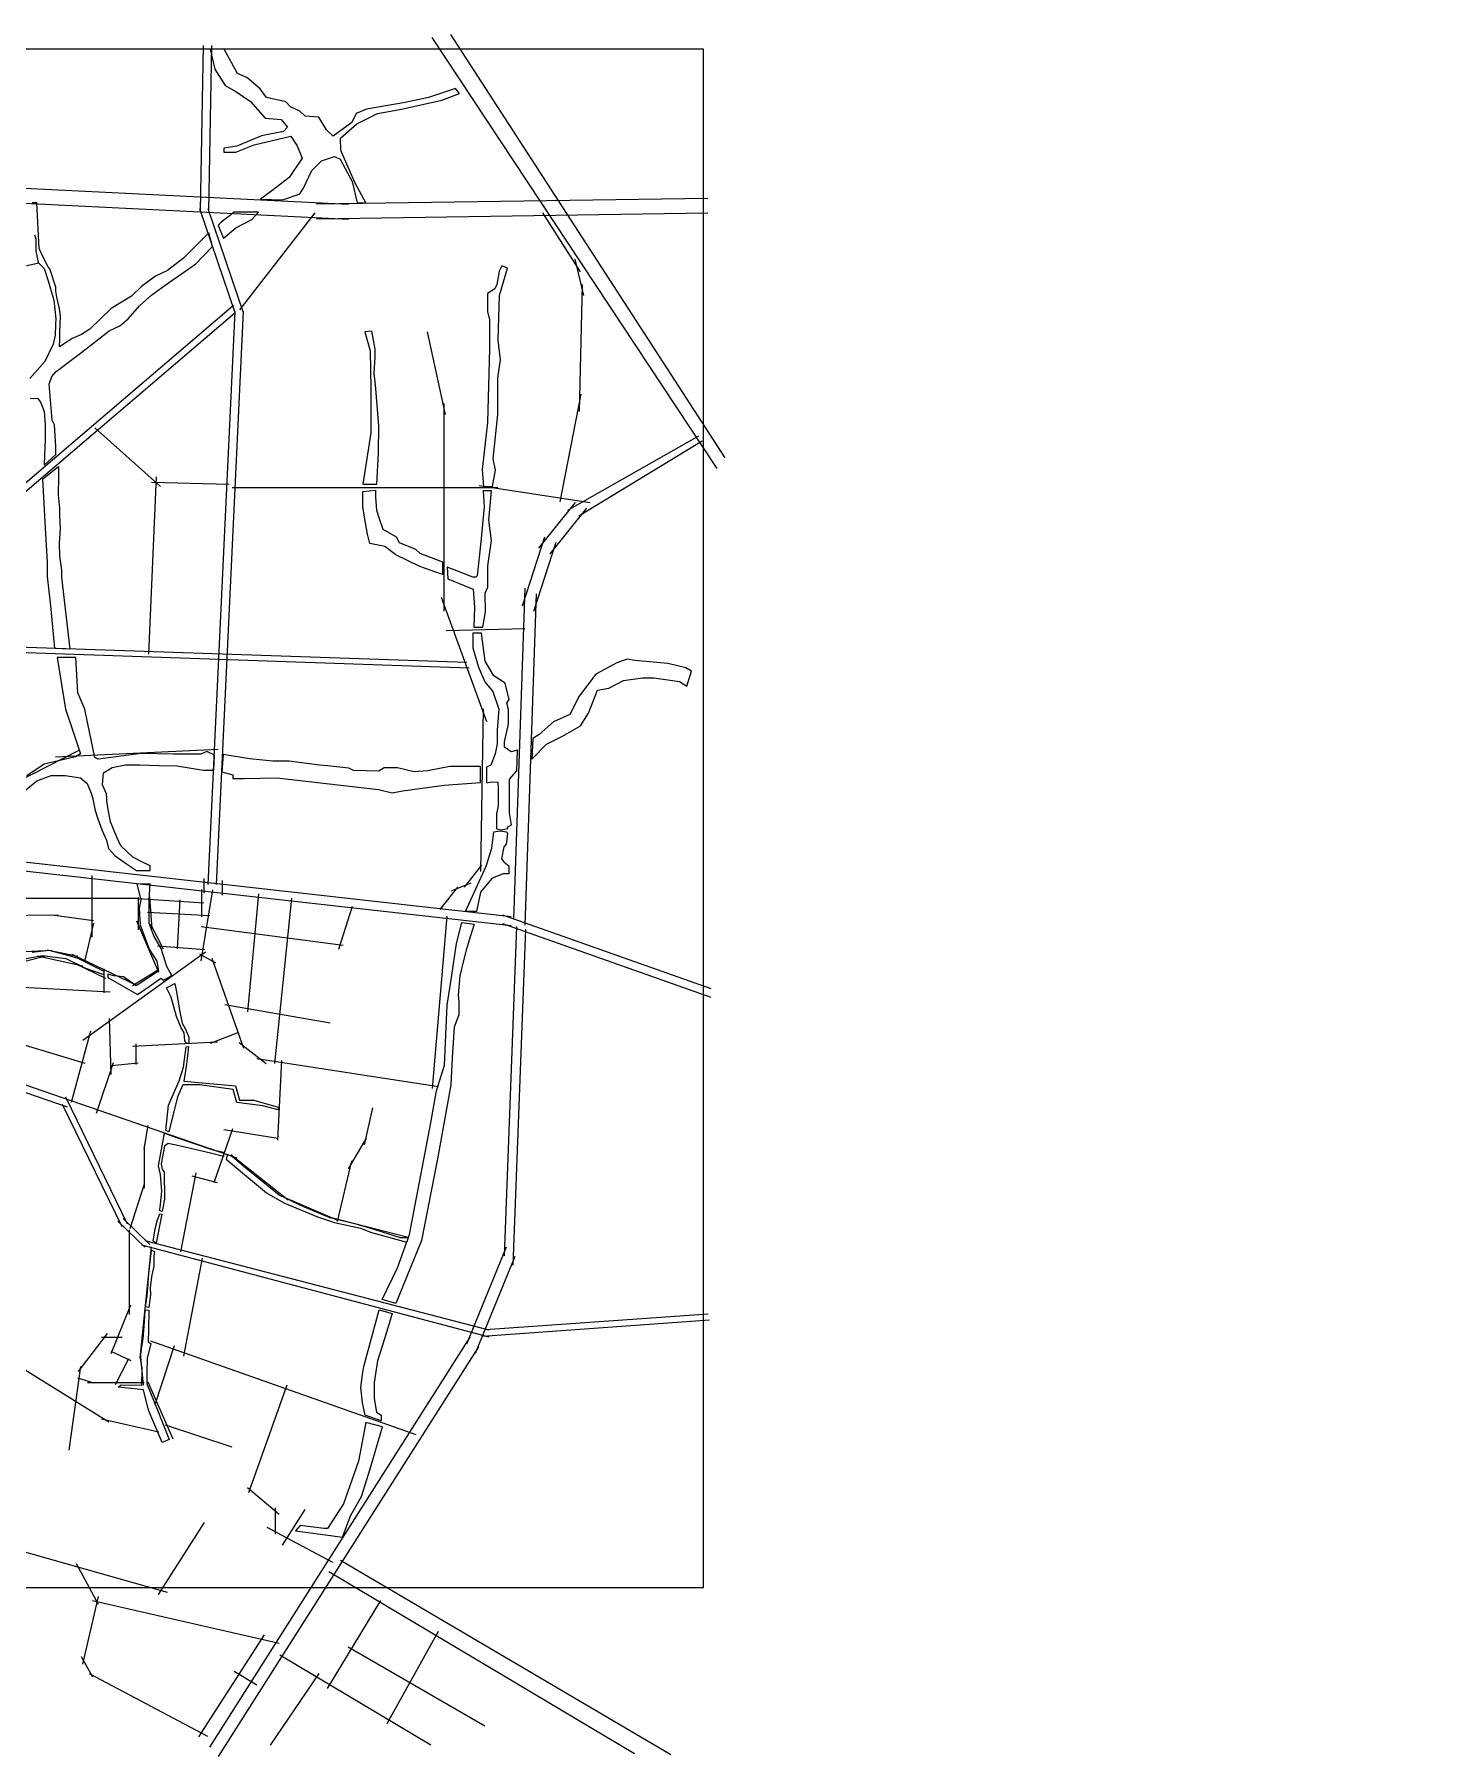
# Model space of a CAD drawing. Header units: metres. Extents: x -9189 to 477, y -25 to 5087.
# Drawn here: x -3674 to 477, y -25 to 5087 of the extents above; entities that cross this region are included whole.
import ezdxf

# ---------------------------------------------------------------- set-up
doc = ezdxf.new("R2010")
doc.units = ezdxf.units.M
doc.header["$MEASUREMENT"] = 0
for name, color, linetype in [('图框', 6, 'Continuous'), ('水网', 141, 'Continuous'), ('路网', 2, 'Continuous')]:
    doc.layers.add(name, color=color, linetype=linetype)

msp = doc.modelspace()

# ---------------------------------------------------------------- linework, layer by layer
at = {"layer": '图框'}
msp.add_lwpolyline([(-9167.2, 5043.1), (-9167.2, 476.6), (-1687.1, 476.6), (-1687.1, 5043.1), (-9167.2, 5043.1)], dxfattribs=at)
at = {"layer": '水网'}
for points in [[(-3002.4, 4597.7), (-2937.6, 4596.2), (-2916.8, 4602.7), (-2885.8, 4613.9), (-2874.8, 4630.7), (-2849.8, 4682.8), (-2821.4, 4711.7), (-2782.3, 4724), (-2765.6, 4716.4), (-2730.2, 4650.6), (-2715.3, 4586.9), (-2689.5, 4586.9), (-2721.1, 4644.8), (-2760.1, 4733.1), (-2764.4, 4742.8), (-2765, 4778.8), (-2716.2, 4821.7), (-2654.7, 4851.9), (-2583.6, 4864.8), (-2464.6, 4891.8), (-2411.7, 4910.9), (-2423.8, 4926.1), (-2503.7, 4899.7), (-2573.4, 4884.3), (-2687.8, 4864.8), (-2718.8, 4851.8), (-2731.5, 4825.5), (-2786.9, 4784.3), (-2806.8, 4803.1), (-2829.5, 4841), (-2869.9, 4843.7), (-2885.8, 4858.4), (-2913.3, 4871.4), (-2927.3, 4886.9), (-2984.5, 4899.2), (-3003.1, 4924.7), (-3043.3, 4958.4), (-3070.7, 4970.5), (-3110.4, 5043.1), (-3152, 5043.1), (-3138, 4983.4), (-3107.7, 4934.7), (-3075.9, 4917.1), (-3032, 4887.3), (-2988.7, 4838.1), (-2941.3, 4834.3), (-2922.3, 4811.4), (-2934.5, 4798.5), (-2999.8, 4785.6), (-3073.1, 4754.9), (-3111.4, 4748.8), (-3111.6, 4737.4), (-3075.8, 4737.4), (-3021.6, 4759), (-2912.9, 4784.5), (-2894.1, 4755.6), (-2878.4, 4719.4), (-2917.1, 4662.1), (-2968.8, 4622.6), (-3002.4, 4597.7)], [(-3686.3, 4007.4), (-3663.1, 4006.3), (-3654.6, 3992.9), (-3644.3, 3967.2), (-3642, 3928.3), (-3642, 3885.2), (-3643.7, 3836.9), (-3644.7, 3808.6), (-3609.7, 3839.8), (-3609.7, 3863.6), (-3613.6, 3927.8), (-3621.4, 3941.3), (-3630.1, 4048.8), (-3622.2, 4071.7), (-3609, 4086.4), (-3532.8, 4143.6), (-3451.8, 4206.9), (-3420, 4221.3), (-3395.7, 4243), (-3361.6, 4281.2), (-3325, 4313.5), (-3278.7, 4347.4), (-3223.8, 4384.5), (-3194.6, 4406.2), (-3172.7, 4428.9), (-3145.3, 4457.2), (-3155.5, 4497.8), (-3231, 4422.1), (-3278.2, 4385.7), (-3314.1, 4369.1), (-3355.7, 4338.2), (-3385.7, 4309.5), (-3445.9, 4273.5), (-3509, 4212.3), (-3534.3, 4196.3), (-3561.1, 4184.5), (-3579.6, 4172.1), (-3598.7, 4159.2), (-3598.4, 4181.3), (-3598.1, 4204), (-3595.9, 4250.5), (-3599.6, 4272.2), (-3606.7, 4306.9), (-3610.4, 4324.9), (-3610.4, 4336.8), (-3627.7, 4391.3), (-3633.9, 4397.7), (-3652.3, 4436.2), (-3659.3, 4450.9), (-3666.2, 4587.2), (-3680.5, 4587.2)], [(-3125.4, 4523.5), (-3127.7, 4519.3), (-3112.4, 4482.3), (-3075.4, 4512.7), (-3027.9, 4537.7), (-3008.3, 4558.7), (-3080.4, 4558.7), (-3095, 4547.7), (-3119.4, 4529.3), (-3125.4, 4523.5)], [(-3673.6, 4491.5), (-3669.1, 4479.7), (-3669.2, 4444.2), (-3662.5, 4410), (-3644.9, 4391.6), (-3632.5, 4355.6), (-3615.7, 4298.3), (-3609.7, 4242.1), (-3611.1, 4226.2), (-3611.7, 4193.6), (-3617.9, 4167.6), (-3642.7, 4115.4), (-3686.9, 4065)], [(-2307, 4331.3), (-2328.2, 4318.1), (-2328.2, 4264.7), (-2322.5, 4239.5), (-2322.5, 4153), (-2328.8, 3935.2), (-2344.7, 3795.7), (-2340.8, 3745.3), (-2313.7, 3745.3), (-2305.3, 3793.8), (-2311.9, 3827.1), (-2297.9, 3958.9), (-2297.9, 4067.7), (-2289.8, 4121.3), (-2297.4, 4179.3), (-2293.4, 4311.5), (-2269.1, 4392.5), (-2269.1, 4392.5), (-2285.6, 4399.5), (-2294.2, 4384.1), (-2300.9, 4344.5), (-2307, 4331.3)], [(-2693.1, 4203.7), (-2677, 4147.5), (-2675.2, 4036.5), (-2675.2, 3904.3), (-2698.4, 3751.5), (-2657.4, 3751.5), (-2652.3, 3844.5), (-2651.5, 3925), (-2660.6, 4047), (-2665.3, 4080.3), (-2662.4, 4129.5), (-2662.4, 4152.1), (-2671.9, 4205.8), (-2693.1, 4203.7)], [(-3649, 3767.2), (-3602.5, 3803.8), (-3602.5, 3775.8), (-3603.3, 3719.8), (-3603.3, 3719.8), (-3599.2, 3680.8), (-3599.2, 3658.5), (-3596.8, 3619.8), (-3600, 3576.8), (-3599.3, 3537.9), (-3593.7, 3496.4), (-3593.5, 3475.4), (-3568.4, 3261.6), (-3612.7, 3263.7), (-3625.1, 3391), (-3634.8, 3477.5), (-3634.8, 3520.6), (-3640.9, 3621.6), (-3649, 3767.2)], [(-2462, 3521.4), (-2462.3, 3483.4), (-2529.8, 3507.5), (-2600.7, 3542.5), (-2633.8, 3566.4), (-2677.8, 3575.9), (-2685.2, 3603.3), (-2693.6, 3653.6), (-2698.2, 3685.1), (-2698.2, 3730.4), (-2660.8, 3733.5), (-2660.8, 3713.3), (-2658.6, 3674.8), (-2650, 3649.7), (-2639.1, 3617.9), (-2600.1, 3595.2), (-2591.1, 3579), (-2542.1, 3558.8), (-2529.4, 3546.5), (-2462, 3521.4)], [(-2448.4, 3505.1), (-2446.6, 3470.8), (-2371.4, 3439.7), (-2366.7, 3386.7), (-2369, 3327), (-2342.9, 3327), (-2334.1, 3372.9), (-2335.1, 3428.3), (-2327.2, 3446.5), (-2327.2, 3491.4), (-2327.2, 3509.4), (-2316.4, 3584.6), (-2324.5, 3645.3), (-2316.4, 3731.6), (-2341.2, 3731.6), (-2338.8, 3684.9), (-2348.7, 3580.2), (-2359.4, 3479.7), (-2363.3, 3475.3), (-2372.3, 3475.3), (-2414.3, 3492.9), (-2448.4, 3505.1)], [(-2331.8, 2911.5), (-2331.4, 2865.4), (-2316.9, 2868.1), (-2297.6, 2867.6), (-2297.4, 2849.3), (-2297.4, 2796.6), (-2302.3, 2773.2), (-2302.3, 2736.6), (-2302.3, 2728.6), (-2287.9, 2726.3), (-2268.7, 2729.9), (-2268.7, 2735.1), (-2257.5, 2741.1), (-2263, 2776.6), (-2263.7, 2832.4), (-2263.7, 2876.1), (-2241.6, 2900.5), (-2240, 2962.5), (-2258.4, 2957.3), (-2278.3, 2971), (-2278.3, 2987), (-2265.8, 3039.9), (-2265.8, 3082.9), (-2271, 3101.6), (-2264.7, 3112.9), (-2276.1, 3160.8), (-2310.1, 3182.6), (-2335.7, 3226.8), (-2346.2, 3309.3), (-2372.1, 3309.3), (-2372, 3265.8), (-2355.1, 3208.7), (-2336.4, 3165.5), (-2312.5, 3136.6), (-2295, 3084.4), (-2299.6, 3021.9), (-2299.6, 2981.2), (-2306.3, 2951.6), (-2318.7, 2917.7), (-2331.8, 2911.5)], [(-3699.4, 2844.6), (-3666.4, 2871.5), (-3624, 2886.6), (-3582.3, 2886.6), (-3536.5, 2880), (-3516.6, 2863.2), (-3505, 2834.2), (-3500.1, 2817.5), (-3492.9, 2783.3), (-3484.9, 2758.8), (-3477.7, 2737), (-3472, 2723.4), (-3459.9, 2694.7), (-3453.2, 2670), (-3433.6, 2648.8), (-3399.9, 2625.3), (-3370.9, 2605.1), (-3330.1, 2605.1), (-3330.1, 2618.7), (-3352.7, 2630), (-3381.6, 2644.4), (-3417.1, 2678.7), (-3429.3, 2703.6), (-3447.8, 2749.2), (-3455.6, 2792.5), (-3459.1, 2811.5), (-3459.1, 2820), (-3459.6, 2832.7), (-3471.1, 2859.4), (-3468.8, 2895.1), (-3443.2, 2910.7), (-3403.7, 2918.5), (-3360.2, 2918.5), (-3303.5, 2917.1), (-3250.4, 2915.8), (-3172, 2903), (-3141.1, 2903), (-3138.7, 2947.7), (-3161.5, 2958), (-3179.9, 2950.3), (-3204.7, 2950.3), (-3260.8, 2950.8), (-3356.8, 2952.1), (-3484.5, 2935.7), (-3494.5, 2940.5), (-3515.3, 3040.1), (-3524.4, 3083.8), (-3544.8, 3132.4), (-3548.6, 3202.9), (-3550.5, 3237.6), (-3606.5, 3237.6), (-3591.2, 3145.5), (-3581.1, 3084.3), (-3564.5, 3034.9), (-3536.6, 2951.2), (-3551.9, 2942), (-3645, 2920.6), (-3696.1, 2886.2)], [(-2193.8, 2997.3), (-2197.3, 2935.1), (-2153.2, 2980.3), (-2106, 3004.1), (-2053, 3034.8), (-2028.4, 3071.8), (-2002.4, 3140), (-1968.1, 3146.4), (-1925.1, 3169.5), (-1868.3, 3177.1), (-1835.1, 3177.1), (-1759, 3165.9), (-1737.1, 3152.7), (-1723.1, 3196.7), (-1740.2, 3206.5), (-1793.5, 3219.4), (-1891.2, 3228.4), (-1914.2, 3232.1), (-1944.4, 3221.7), (-2006.7, 3188.1), (-2056.7, 3122.3), (-2084.1, 3067.7), (-2132.4, 3046), (-2175.6, 3008.9), (-2193.8, 2997.3)], [(-3113.5, 2949.6), (-3117.3, 2898.3), (-3084.9, 2888.6), (-3084.9, 2878.1), (-3051.2, 2878.1), (-2953.5, 2879.7), (-2833.4, 2865.9), (-2651.9, 2845.1), (-2611.6, 2835.2), (-2585.5, 2840.1), (-2579.6, 2841.2), (-2457, 2858.1), (-2349.5, 2866.4), (-2349.5, 2914.1), (-2440.6, 2914.1), (-2506.9, 2901.1), (-2546.2, 2897.6), (-2595.4, 2909.6), (-2634.9, 2909.6), (-2651.6, 2899.6), (-2726.3, 2902.4), (-2740.7, 2909.1), (-2804, 2915.4), (-2827, 2917.6), (-2917.5, 2929.5), (-2966, 2929.5), (-3035.2, 2936.2), (-3113.5, 2949.6)], [(-2309.9, 2719.9), (-2291.4, 2722.7), (-2270.8, 2720), (-2269.4, 2714.3), (-2273.3, 2683), (-2279.8, 2675.2), (-2287.5, 2639.9), (-2280.1, 2630.9), (-2265.1, 2618.8), (-2265.1, 2595.5), (-2271.8, 2595.5), (-2282.3, 2595.5), (-2314.3, 2582.6), (-2325.3, 2569.7), (-2349.3, 2540.5), (-2361.4, 2483.1), (-2393.7, 2483.1), (-2333, 2618.3), (-2315.7, 2671.2), (-2309.9, 2719.9)], [(-3369.7, 2564.7), (-3357.3, 2518.2), (-3362.6, 2493.1), (-3359.4, 2444.2), (-3332.6, 2371.9), (-3310.5, 2335.8), (-3305.1, 2306.2), (-3371.4, 2262.4), (-3409.5, 2289.5), (-3438.1, 2292.5), (-3456.1, 2297.4), (-3456.1, 2287.5), (-3367.7, 2237.1), (-3333.4, 2261.1), (-3298.8, 2285.3), (-3290.9, 2279.8), (-3266, 2293.7), (-3280.7, 2319.7), (-3297.2, 2374), (-3319.6, 2410.9), (-3333.3, 2448.7), (-3333.3, 2518.7), (-3329.9, 2565.8), (-3369.7, 2564.7)], [(-2404.3, 2450.7), (-2367.7, 2446.2), (-2378.8, 2410.8), (-2392, 2368.6), (-2399.6, 2337.9), (-2410.7, 2292.8), (-2415.3, 2234.8), (-2413.5, 2214), (-2413.5, 2176.5), (-2427.8, 2140.1), (-2433.3, 2048.8), (-2437.5, 1968.9), (-2477.5, 1749.4), (-2524.2, 1506.5), (-2600.4, 1319.8), (-2641.3, 1331.8), (-2595.9, 1426.2), (-2559.8, 1525.2), (-2497.1, 1856.2), (-2480.2, 1951.6), (-2455.8, 2027.3), (-2448.8, 2205.5), (-2435.6, 2287.1), (-2420.9, 2388.4), (-2404.3, 2450.7)], [(-3773.4, 2329.8), (-3649.8, 2352.4), (-3580.1, 2343.6), (-3521.7, 2315.7), (-3470.1, 2297.8), (-3466.7, 2299.8), (-3466.7, 2304.9), (-3472.7, 2308), (-3544, 2343.6), (-3566.6, 2351), (-3629.8, 2367.6), (-3680.2, 2361.8)], [(-3282, 2256.5), (-3256.7, 2269.3), (-3251.8, 2245), (-3242.6, 2191), (-3234.6, 2151.9), (-3225.1, 2134.6), (-3215.4, 2110), (-3214.9, 2091.6), (-3222.1, 2091.6), (-3226.8, 2099.5), (-3229.4, 2123.2), (-3238.1, 2137.7), (-3252.2, 2171.9), (-3268, 2229.5), (-3282, 2256.5)], [(-3223, 2082), (-3215.8, 2082.3), (-3219.1, 2054.9), (-3223.2, 2023.8), (-3230.5, 1980.3), (-3076.2, 1965.6), (-3065, 1923.8), (-3022.2, 1923.1), (-2950, 1902.7), (-2950, 1894.7), (-2995.7, 1906.2), (-3072.4, 1916.1), (-3083.5, 1955.3), (-3183.2, 1969.2), (-3232.7, 1969.2), (-3249.1, 1933.5), (-3274.6, 1829), (-3283.9, 1833.4), (-3275.1, 1908.4), (-3243.7, 1980.5), (-3231.4, 2020.9), (-3223, 2082)], [(-3287.5, 1825.9), (-3249, 1812), (-3146.8, 1776.8), (-3112, 1769.4), (-3112, 1756.5), (-3150.9, 1765.8), (-3244.4, 1788), (-3277, 1794.5), (-3287.4, 1786.6), (-3297, 1734.5), (-3294.4, 1717.8), (-3288.9, 1710.7), (-3287.9, 1629.9), (-3292.4, 1604), (-3294.3, 1593.3), (-3302, 1595.7), (-3300.1, 1605.1), (-3295.4, 1653.4), (-3299, 1703), (-3305.7, 1728.7), (-3287.5, 1825.9)], [(-3100.7, 1762.1), (-3104.3, 1748.7), (-3073.6, 1722.9), (-2984.5, 1648.4), (-2933.1, 1618.4), (-2833.7, 1576.8), (-2782.5, 1560.4), (-2705.3, 1543.9), (-2672.8, 1530.6), (-2568.4, 1501.6), (-2563.5, 1515.1), (-2586.5, 1515.1), (-2677.6, 1544), (-2711.5, 1553), (-2795.6, 1574), (-2871.6, 1606.1), (-2946.9, 1641.1), (-3052.4, 1726.6), (-3085.7, 1755.6), (-3100.7, 1762.1)], [(-3295.8, 1584.9), (-3312.4, 1499.7), (-3321.4, 1504.6), (-3315.5, 1541.8), (-3308.4, 1567.9), (-3301.4, 1585.9), (-3295.8, 1584.9)], [(-3325.6, 1478.4), (-3317.4, 1474.1), (-3319.6, 1460.2), (-3319.6, 1431.5), (-3326.4, 1399.1), (-3330.4, 1366.8), (-3329.1, 1345.4), (-3334.4, 1307.8), (-3343.5, 1309.8), (-3339.1, 1343), (-3335.6, 1378.6), (-3335.1, 1398.3), (-3330, 1443.1), (-3325.6, 1478.4)], [(-3345.3, 1301.5), (-3334, 1299.7), (-3335.2, 1243.1), (-3336.1, 1206.5), (-3327.9, 1201.3), (-3338.8, 1156.9), (-3339.5, 1114), (-3339.7, 1081.6), (-3309.5, 1006.1), (-3274, 916.2), (-3294.7, 907.8), (-3334.9, 1003.5), (-3349.3, 1063.5), (-3424.8, 1071.3), (-3416.3, 1078.4), (-3354.7, 1078), (-3353.5, 1126.9), (-3359, 1157.5), (-3355.9, 1185.1), (-3350.9, 1215.2), (-3346.7, 1266.6), (-3345.3, 1301.5)], [(-2650.3, 1300.9), (-2611.9, 1290.5), (-2634.8, 1215.5), (-2655, 1149.5), (-2664.9, 1085.7), (-2665.1, 1038.4), (-2658.2, 997.7), (-2644.4, 988.2), (-2644.4, 972), (-2691.6, 988), (-2699.4, 1025.2), (-2705, 1070.6), (-2699.5, 1109.1), (-2696, 1133.4), (-2650.3, 1300.9)], [(-2689.6, 966.7), (-2711.8, 851.8), (-2755.7, 725.2), (-2803.5, 652.3), (-2813.7, 652.3), (-2884.8, 660.8), (-2898.6, 645.1), (-2787.5, 630.2), (-2759.1, 626.4), (-2734.3, 691.4), (-2702.4, 747.3), (-2676.6, 829.4), (-2640.3, 954.2), (-2689.6, 966.7)]]:
    msp.add_lwpolyline(points, dxfattribs=at)
at = {"layer": '路网'}
for p, q in [((-2493.4, 5077.7), (-1648.1, 3798.1)), ((-2438.4, 5086.6), (-1624.3, 3829.8)), ((-3173, 5053.3), (-3181.6, 4562.6)), ((-3148.3, 5053.3), (-3156.9, 4562.6)), ((-4075.7, 4648.4), (-2741.7, 4582.5)), ((-4075.7, 4604.4), (-2741.7, 4538.6)), ((-2836.1, 4583.6), (-1674.4, 4600.6)), ((-3183.3, 4569.9), (-3078.2, 4261.5)), ((-3158.6, 4569.9), (-3053.5, 4261.5)), ((-3063.9, 4269.1), (-2840.3, 4557.3)), ((-2836.1, 4539.7), (-1674.4, 4556.7)), ((-2165.8, 4557.5), (-2053.7, 4382.4)), ((-3863.3, 4362.5), (-3660.7, 4408.8)), ((-2069.2, 4419.6), (-2043.7, 4312.2)), ((-2048, 4344.2), (-2056.4, 3967.7)), ((-4032.5, 3472.5), (-3082.8, 4282.7)), ((-4001.8, 3472.5), (-3078.3, 4260.2)), ((-3078.4, 4264.7), (-3158.6, 2564)), ((-3053.7, 4264.7), (-3133.9, 2564)), ((-2508.1, 4204.2), (-2454, 3958.2)), ((-2458.2, 3991.4), (-2458.2, 3375.1)), ((-2112.6, 3699.2), (-2050.7, 4018.7)), ((-3494.3, 3918.8), (-3299.4, 3745)), ((-2090.6, 3674.7), (-1700.8, 3895.6)), ((-2057.1, 3658.1), (-1691.8, 3880.2)), ((-3312.6, 3773.2), (-3334.6, 3247)), ((-3325.8, 3757.3), (-3095, 3751.6)), ((-3087, 3742.3), (-2297.8, 3742.3)), ((-2353.1, 3748.3), (-2024.2, 3697.1)), ((-2175.8, 3561.5), (-2067.4, 3696.9)), ((-2142.3, 3544.9), (-2033.9, 3680.3)), ((-2224.9, 3391), (-2158.2, 3595.8)), ((-2191.4, 3374.4), (-2124.6, 3579.2)), ((-2217.8, 3442.8), (-2251.6, 2459.4)), ((-2184.2, 3426.2), (-2218.1, 2442.8)), ((-2466.1, 3415.9), (-2331.7, 3047.5)), ((-2450.9, 3317.2), (-2217.7, 3323.4)), ((-4147.3, 3283.9), (-2390.1, 3223.7)), ((-4147.3, 3267.4), (-2383.5, 3207)), ((-2348.6, 2602.4), (-2340.4, 3085.1)), ((-3611, 2942.2), (-3128.6, 2965.6)), ((-3771.4, 2844.8), (-3541.1, 2962.2)), ((-4094.1, 2674.6), (-2258.5, 2468.4)), ((-4094.1, 2648.3), (-2258.5, 2442)), ((-2396.6, 2555.5), (-2345.2, 2621.1)), ((-3502.4, 2407.5), (-3502.4, 2590.3)), ((-3170.9, 2581.3), (-3170.9, 2538.2)), ((-3116.6, 2575.8), (-3116.6, 2531.7)), ((-2469.2, 2489.5), (-2416.7, 2555.9)), ((-2436.3, 2544.7), (-2376.9, 2568.2)), ((-4134.1, 2523.1), (-3366.1, 2523.1)), ((-3394.3, 2524.1), (-3170.2, 2509.4)), ((-3365.5, 2524.9), (-3365.5, 2428.6)), ((-3332, 2527.4), (-3325.3, 2430.9)), ((-3241.8, 2518.5), (-3249.5, 2372.4)), ((-3145.1, 2548.2), (-3179.9, 2337.4)), ((-3177.7, 2548.4), (-3177.7, 2467.8)), ((-3039.8, 2185.3), (-3007.5, 2536.2)), ((-2959.5, 2032.1), (-2909.1, 2522.7)), ((-3887.5, 2471), (-3603.3, 2473.2)), ((-3620.6, 2473.6), (-3498.5, 2457.1)), ((-3370.2, 2455.7), (-3305.5, 2303.2)), ((-3338.4, 2481.4), (-3152.7, 2471.3)), ((-2769.7, 2372.1), (-2729.2, 2499.1)), ((-2492, 1957.6), (-2448.4, 2469.3)), ((-2283.8, 2473.9), (-1665.4, 2255)), ((-3497.9, 2448.7), (-3525.2, 2334.6)), ((-3328.8, 2445.4), (-3291.6, 2372.4)), ((-3178.7, 2439.3), (-2756.6, 2383.1)), ((-2283.8, 2447.6), (-1665.4, 2228.7)), ((-2242.1, 2438.6), (-2278.9, 1461.3)), ((-2215.8, 2431.4), (-2253.4, 1433.3)), ((-3788.3, 2360.8), (-3622, 2368.6)), ((-3664.8, 2352.2), (-3530.1, 2321.8)), ((-3636.1, 2370.1), (-3544.5, 2350.8)), ((-3562.3, 2356.6), (-3372.4, 2266.1)), ((-3529.6, 2101.9), (-3165.8, 2363.9)), ((-3308.6, 2381.1), (-3167.9, 2370.8)), ((-3183.7, 2358.1), (-3136.2, 2331.3)), ((-3819.1, 2306.7), (-3643.7, 2351.2)), ((-3554.5, 2329.8), (-3463, 2285.3)), ((-3467, 2241.8), (-3467, 2313.5)), ((-3382.4, 2264.2), (-3305.1, 2311.5)), ((-3147.1, 2344.7), (-3053.1, 2077.3)), ((-3816.4, 2264), (-3449.1, 2245.4)), ((-4396.8, 2209), (-3073.2, 1752.1)), ((-3108.8, 2207.5), (-2795.5, 2153.1)), ((-4403.3, 2189.2), (-3576.2, 1903.6)), ((-3451.3, 2166.2), (-3446.6, 1999.2)), ((-3563.2, 1917.4), (-3506.2, 2129.3)), ((-3382.3, 2084), (-3130.4, 2097)), ((-3151, 2092.5), (-3066.5, 2125.6)), ((-3714.3, 2090.7), (-3523.5, 2033.1)), ((-3372, 2029.1), (-3372, 2090.7)), ((-3065.7, 2094.6), (-2985.9, 2032.4)), ((-3013.8, 2047.2), (-2474.5, 1964.4)), ((-3488.9, 1885.3), (-3439.2, 2035.7)), ((-3444.5, 2026.6), (-3365.9, 2034.6)), ((-2940.3, 2040.8), (-2952.4, 1804.9)), ((-3590.9, 1911.9), (-3414.4, 1548.7)), ((-3581.7, 1933.5), (-3398.7, 1556.8)), ((-2693.7, 1790.8), (-2669.2, 1901)), ((-3336.5, 1848), (-3348.9, 1778.2)), ((-3139.7, 1678.6), (-3084.9, 1839.2)), ((-3111.5, 1836.5), (-2951, 1810.3)), ((-2740.8, 1719.8), (-2687.3, 1810.7)), ((-3348, 1787.4), (-3348, 1662.1)), ((-3091, 1761.7), (-2920, 1627.8)), ((-2773.8, 1563.7), (-2731.7, 1743.3)), ((-3238.7, 1473.3), (-3193.1, 1707.7)), ((-3206.6, 1698.4), (-3131.2, 1678.6)), ((-3389.1, 1542.3), (-3346.8, 1675.2)), ((-2944.5, 1640.1), (-2775.4, 1568.5)), ((-3426.3, 1564), (-3346.3, 1487.3)), ((-3410.6, 1572.2), (-3330.5, 1495.4)), ((-3391.4, 1287.4), (-3391.4, 1538.6)), ((-2803.9, 1578), (-2564, 1517.1)), ((-3327.1, 1488), (-3360.5, 1158.3)), ((-2323.7, 1220.1), (-3355.1, 1492.6)), ((-2323.7, 1241.1), (-3344.9, 1505.8)), ((-2389.7, 1200.6), (-2272, 1488.1)), ((-3229.9, 1164), (-3174.9, 1454.6)), ((-2364.1, 1172.7), (-2246.5, 1460.1)), ((-3445.5, 1171.2), (-3387.3, 1316.2)), ((-2334.9, 1242.3), (-1673.3, 1289.7)), ((-3542.9, 1117.6), (-3456.9, 1230.7)), ((-2342.2, 1222.8), (-1669.7, 1271.9)), ((-3474.4, 1220.4), (-3413.6, 1220.4)), ((-3446.5, 1178.1), (-3387, 1150.7)), ((-3329, 1209.1), (-2541, 931.3)), ((-3314.8, 1020.6), (-3257.9, 1195.6)), ((-3153.1, 3.1), (-2380, 1219.7)), ((-3127.6, -24.8), (-2354.5, 1191.7)), ((-3737.6, 1145.5), (-3453.1, 969.1)), ((-3570.4, 884.2), (-3535.8, 1133.2)), ((-3433.1, 1079.7), (-3393.7, 1156.8)), ((-3360.1, 1170.8), (-3350.9, 1077.7)), ((-3546, 1099.1), (-3497.1, 1084.3)), ((-3515.8, 1085.3), (-3348.2, 1085.3)), ((-3336.7, 1087.5), (-3263.2, 918)), ((-3037.2, 759.1), (-2923.3, 1078.5)), ((-3474.9, 978), (-3304.2, 939)), ((-3285.2, 959.8), (-3088, 894.8)), ((-3040.6, 773.7), (-2947.1, 694.4)), ((-3305.5, 456.2), (-3168.3, 670.2)), ((-2959, 713.7), (-2959, 635)), ((-2936.9, 602.7), (-2869.4, 708.2)), ((-3863.7, 627.6), (-3279.5, 463.6)), ((-2983.5, 656), (-2788.3, 552.3)), ((-3549.6, 547.8), (-3484.2, 427.5)), ((-2800.1, 524.4), (-1892.5, -16.2)), ((-2764.9, 558.1), (-1784, -19.1)), ((-3529.9, 249), (-3483.6, 450.4)), ((-3500.9, 438.4), (-2947.5, 311.5)), ((-2803.4, 177.4), (-2645.2, 438.3)), ((-3185.6, 33.7), (-2991, 336.1)), ((-2626.4, 73.5), (-2473.7, 347.5)), ((-3535.3, 272.5), (-3501.3, 211.8)), ((-2945.5, 277.3), (-2497.3, 9.6)), ((-2742.4, 300.6), (-2336.6, 66.2)), ((-3511.3, 221.8), (-3159.8, 35.6)), ((-3080.5, 228.2), (-3013.1, 187.7)), ((-2972.5, 9), (-2828.8, 221.5))]:
    msp.add_line(p, q, dxfattribs=at)

doc.saveas('drawing.dxf')
